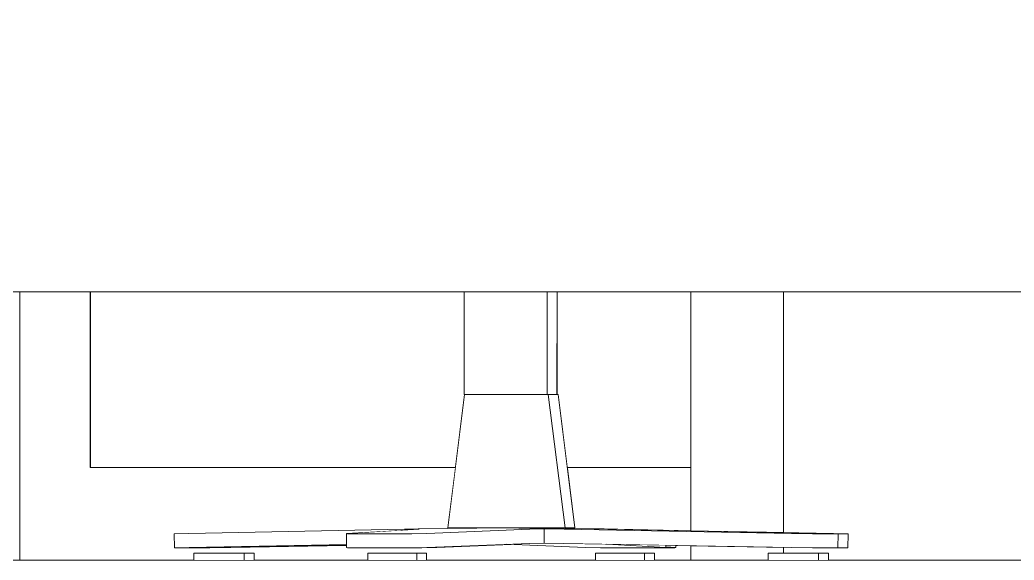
# Model space of a CAD drawing. Header units: millimetres. Extents: x -46169 to 174149, y -86316 to 18123.
# Drawn here: x 119047 to 119755, y -84458 to -84073 of the extents above; entities that cross this region are included whole.
import ezdxf

# ---------------------------------------------------------------- set-up
doc = ezdxf.new("R2010")
doc.units = ezdxf.units.MM
doc.header["$MEASUREMENT"] = 0
doc.linetypes.add('Wipeout_Contour', pattern=[1000, 0, -1000])
doc.layers.add('A04_A04_1_A-95-P_Drawing_Pen_No__1', color=7, linetype='Continuous', lineweight=13)
doc.layers.add('A04_A04_1_New_A-20-M_Floor_Slab_Pen_No__1', color=7, linetype='Continuous', lineweight=13)
doc.layers.add('A04_A04_1_New_A-25-M_Wall_Int', color=7, linetype='Continuous')
doc.layers.add('A04_A04_1_New_A-35-M_FFE_Loose', color=7, linetype='Continuous')
doc.layers.add('A04_A04_1_New_A-25-M_Wall_Int_Pen_No__63', color=7, linetype='Continuous', lineweight=20, true_color=0x606060)
doc.layers.add('A04_A04_1_New_A-35-M_FFE_Loose_Pen_No__64', color=7, linetype='Continuous', lineweight=20, true_color=0x606060)

msp = doc.modelspace()

# ---------------------------------------------------------------- wipeouts: each hides what was drawn before it
at = {"color": 254, "linetype": 'Wipeout_Contour', "lineweight": 0, "ltscale": 729679.533048}
msp.add_wipeout([(119046.82, -84266.92), (119046.82, -84457.92), (119096.82, -84457.92), (119096.82, -84391.92), (119096.82, -84266.92)], dxfattribs=at).dxf.layer = 'A04_A04_1_New_A-25-M_Wall_Int'
at = {"color": 254, "linetype": 'Wipeout_Contour', "lineweight": 0, "ltscale": 585277.636072}
msp.add_wipeout([(119524.76, -84266.92), (119524.76, -84436.99), (119590.76, -84438.26), (119590.76, -84266.92)], dxfattribs=at).dxf.layer = 'A04_A04_1_New_A-25-M_Wall_Int'
at = {"color": 254, "linetype": 'Wipeout_Contour', "lineweight": 0, "ltscale": 878300.462904}
msp.add_wipeout([(119524.76, -84447.64), (119524.76, -84457.92), (119579.75, -84457.92), (119579.75, -84452.92), (119590.76, -84452.92), (119590.76, -84448.84)], dxfattribs=at).dxf.layer = 'A04_A04_1_New_A-25-M_Wall_Int'
at = {"color": 254, "linetype": 'Wipeout_Contour', "lineweight": 0, "ltscale": 584488.466699}
msp.add_wipeout([(120269.86, -84251.92), (118499.86, -84251.92), (118499.87, -84255.25), (120269.86, -84255.25)], dxfattribs=at).dxf.layer = 'A04_A04_1_New_A-35-M_FFE_Loose'

# ---------------------------------------------------------------- next in the draw order: linework, layer by layer
at = {"layer": 'A04_A04_1_New_A-25-M_Wall_Int_Pen_No__63', "linetype": 'Continuous'}
msp.add_line((119046.82, -84457.92), (119046.82, -84266.92), dxfattribs=at)

# ---------------------------------------------------------------- next in the draw order: wipeouts: each hides what was drawn before it
at = {"color": 254, "linetype": 'Wipeout_Contour', "lineweight": 0, "ltscale": 2049894.142004167}
msp.add_wipeout([(119755.01, -84266.92), (119590.82, -84266.92), (119590.82, -84438.26), (119626.27, -84438.95), (119636.67, -84439.18), (119636.58, -84449.28), (119621.59, -84449.28), (119611.3, -84449.18), (119596.38, -84448.95), (119590.82, -84448.84), (119590.82, -84452.92), (119622.72, -84452.92), (119622.72, -84457.92), (119755.01, -84457.92)], dxfattribs=at).dxf.layer = 'A04_A04_1_New_A-25-M_Wall_Int'
at = {"color": 254, "linetype": 'Wipeout_Contour', "lineweight": 0, "ltscale": 7310180.205152254}
msp.add_wipeout([(119357.04, -84391.92), (119096.82, -84391.92), (119096.82, -84457.92), (119170.76, -84457.92), (119170.76, -84452.92), (119213.72, -84452.92), (119213.72, -84457.92), (119294.66, -84457.92), (119294.66, -84452.92), (119336.57, -84452.92), (119336.57, -84457.92), (119456.9, -84457.92), (119456.9, -84452.92), (119498.81, -84452.92), (119498.81, -84457.92), (119524.76, -84457.92), (119524.76, -84447.64), (119513.95, -84447.44), (119513.94, -84448.95), (119513.27, -84449.18), (119502.44, -84449.28), (119475.36, -84449.28), (119460.42, -84449.18), (119449.7, -84448.95), (119396.74, -84446.81), (119343.77, -84448.95), (119333.05, -84449.18), (119318.11, -84449.28), (119291.03, -84449.28), (119280.2, -84449.18), (119279.53, -84448.95), (119279.52, -84447.44), (119197.09, -84448.95), (119182.17, -84449.18), (119171.88, -84449.28), (119156.89, -84449.28), (119156.73, -84439.28), (119167.21, -84438.95), (119320.74, -84435.98), (119330.47, -84435.76), (119393.06, -84434.92), (119396.74, -84434.96), (119400.09, -84434.92), (119463, -84435.76), (119472.73, -84435.98), (119524.76, -84436.99), (119524.76, -84391.92), (119436.75, -84391.92), (119442.17, -84434.92), (119351.67, -84434.92)], dxfattribs=at).dxf.layer = 'A04_A04_1_New_A-25-M_Wall_Int'
at = {"color": 254, "linetype": 'Wipeout_Contour', "lineweight": 0, "ltscale": 583856.515629}
msp.add_wipeout([(118499.86, -84251.92), (120269.86, -84251.92), (120269.86, -83706.08), (118499.86, -83706.08)], dxfattribs=at).dxf.layer = 'A04_A04_1_New_A-35-M_FFE_Loose'

# ---------------------------------------------------------------- next in the draw order: linework, layer by layer
at = {"layer": 'A04_A04_1_A-95-P_Drawing_Pen_No__1', "linetype": 'Continuous'}
msp.add_line((131120.23, -84457.92), (101134.2, -84457.92), dxfattribs=at)
at = {"layer": 'A04_A04_1_New_A-20-M_Floor_Slab_Pen_No__1', "linetype": 'Continuous'}
msp.add_line((126495.63, -84457.92), (108121.07, -84457.92), dxfattribs=at)
at = {"layer": 'A04_A04_1_New_A-25-M_Wall_Int_Pen_No__63', "linetype": 'Continuous'}
for p, q in [((119590.76, -84438.26), (119590.76, -84266.92)), ((119590.82, -84266.92), (119590.82, -84438.26)), ((119524.76, -84447.64), (119524.76, -84457.92)), ((119590.82, -84452.92), (119590.76, -84448.84)), ((119590.82, -84448.84), (119590.82, -84452.92))]:
    msp.add_line(p, q, dxfattribs=at)

# ---------------------------------------------------------------- next in the draw order: wipeouts: each hides what was drawn before it
at = {"color": 254, "linetype": 'Wipeout_Contour', "lineweight": 0, "ltscale": 730302.840085}
msp.add_wipeout([(119363.22, -84266.92), (119097.09, -84266.92), (119097.09, -84391.92), (119357.04, -84391.92), (119363.54, -84339.92)], dxfattribs=at).dxf.layer = 'A04_A04_1_New_A-25-M_Wall_Int'
at = {"color": 254, "linetype": 'Wipeout_Contour', "lineweight": 0, "ltscale": 877383.653283}
msp.add_wipeout([(119524.76, -84266.92), (119429.49, -84266.92), (119429.49, -84339.92), (119430.19, -84339.92), (119436.75, -84391.92), (119524.76, -84391.92)], dxfattribs=at).dxf.layer = 'A04_A04_1_New_A-25-M_Wall_Int'
at = {"color": 254, "linetype": 'Wipeout_Contour', "lineweight": 0, "ltscale": 584495.978272}
msp.add_wipeout([(120269.86, -84255.25), (118499.87, -84255.25), (118499.87, -84258.43), (120269.86, -84258.43)], dxfattribs=at).dxf.layer = 'A04_A04_1_New_A-35-M_FFE_Loose'
at = {"color": 254, "linetype": 'Wipeout_Contour', "lineweight": 0, "ltscale": 438716.633521}
msp.add_wipeout([(119396.78, -84434.96), (119405.37, -84435.08), (119400.19, -84434.92)], dxfattribs=at).dxf.layer = 'A04_A04_1_New_A-35-M_FFE_Loose'
at = {"color": 254, "linetype": 'Wipeout_Contour', "lineweight": 0, "ltscale": 585736.126529}
msp.add_wipeout([(119629.55, -84449.28), (119636.58, -84449.28), (119636.74, -84439.28), (119629.71, -84439.28)], dxfattribs=at).dxf.layer = 'A04_A04_1_New_A-35-M_FFE_Loose'
at = {"color": 254, "linetype": 'Wipeout_Contour', "lineweight": 0, "ltscale": 1022551.808449437}
msp.add_wipeout([(119164.84, -84449.28), (119171.88, -84449.28), (119182.17, -84449.18), (119197.09, -84448.95), (119279.52, -84447.44), (119190.06, -84448.95), (119175.14, -84449.18)], dxfattribs=at).dxf.layer = 'A04_A04_1_New_A-35-M_FFE_Loose'
at = {"color": 254, "linetype": 'Wipeout_Contour', "lineweight": 0, "ltscale": 438557.170375}
msp.add_wipeout([(119326.02, -84449.18), (119318.11, -84449.23), (119333.05, -84449.18)], dxfattribs=at).dxf.layer = 'A04_A04_1_New_A-35-M_FFE_Loose'
at = {"color": 254, "linetype": 'Wipeout_Contour', "lineweight": 0, "ltscale": 585343.799545}
msp.add_wipeout([(119506.92, -84447.31), (119506.91, -84448.54), (119513.94, -84448.95), (119513.95, -84447.44)], dxfattribs=at).dxf.layer = 'A04_A04_1_New_A-35-M_FFE_Loose'

# ---------------------------------------------------------------- next in the draw order: linework, layer by layer
at = {"layer": 'A04_A04_1_New_A-25-M_Wall_Int_Pen_No__63', "linetype": 'Continuous'}
for p, q in [((119096.82, -84266.92), (119096.82, -84391.92)), ((119096.82, -84391.92), (119097.09, -84266.92)), ((119524.76, -84266.92), (119524.76, -84436.99)), ((119357.04, -84391.92), (119096.82, -84391.92)), ((119524.76, -84391.92), (119436.75, -84391.92))]:
    msp.add_line(p, q, dxfattribs=at)

# ---------------------------------------------------------------- next in the draw order: wipeouts: each hides what was drawn before it
at = {"color": 254, "linetype": 'Wipeout_Contour', "lineweight": 0, "ltscale": 584502.926368}
msp.add_wipeout([(120269.86, -84258.43), (118499.87, -84258.43), (118499.87, -84261.27), (120269.87, -84261.27)], dxfattribs=at).dxf.layer = 'A04_A04_1_New_A-35-M_FFE_Loose'
at = {"color": 254, "linetype": 'Wipeout_Contour', "lineweight": 0, "ltscale": 584197.265091}
msp.add_wipeout([(119156.97, -84449.18), (119167.37, -84448.95), (119167.21, -84438.95), (119156.8, -84439.18)], dxfattribs=at).dxf.layer = 'A04_A04_1_New_A-35-M_FFE_Loose'
at = {"color": 254, "linetype": 'Wipeout_Contour', "lineweight": 0, "ltscale": 438586.615891}
msp.add_wipeout([(119333.05, -84449.03), (119343.77, -84448.95), (119336.73, -84448.95)], dxfattribs=at).dxf.layer = 'A04_A04_1_New_A-35-M_FFE_Loose'
at = {"color": 254, "linetype": 'Wipeout_Contour', "lineweight": 0, "ltscale": 877999.726472}
msp.add_wipeout([(119506.23, -84449.18), (119495.41, -84449.28), (119502.44, -84449.28), (119513.27, -84449.18), (119513.94, -84448.95), (119506.91, -84448.54)], dxfattribs=at).dxf.layer = 'A04_A04_1_New_A-35-M_FFE_Loose'
at = {"color": 254, "linetype": 'Wipeout_Contour', "lineweight": 0, "ltscale": 584256.3179}
msp.add_wipeout([(119170.76, -84457.92), (119173.52, -84457.92), (119173.52, -84452.92), (119170.76, -84452.92)], dxfattribs=at).dxf.layer = 'A04_A04_1_New_A-35-M_FFE_Loose'
at = {"color": 254, "linetype": 'Wipeout_Contour', "lineweight": 0, "ltscale": 584373.856289}
msp.add_wipeout([(119209.61, -84452.92), (119206.68, -84452.92), (119206.68, -84457.92), (119209.61, -84457.92)], dxfattribs=at).dxf.layer = 'A04_A04_1_New_A-35-M_FFE_Loose'
at = {"color": 254, "linetype": 'Wipeout_Contour', "lineweight": 0, "ltscale": 584665.986604}
msp.add_wipeout([(119294.66, -84457.92), (119300.62, -84457.92), (119300.62, -84452.92), (119294.66, -84452.92)], dxfattribs=at).dxf.layer = 'A04_A04_1_New_A-35-M_FFE_Loose'
at = {"color": 254, "linetype": 'Wipeout_Contour', "lineweight": 0, "ltscale": 584780.456996}
msp.add_wipeout([(119335.87, -84452.92), (119329.54, -84452.92), (119329.54, -84457.92), (119335.87, -84457.92)], dxfattribs=at).dxf.layer = 'A04_A04_1_New_A-35-M_FFE_Loose'
at = {"color": 254, "linetype": 'Wipeout_Contour', "lineweight": 0, "ltscale": 585195.754407}
msp.add_wipeout([(119456.9, -84457.92), (119462.85, -84457.92), (119462.85, -84452.92), (119456.9, -84452.92)], dxfattribs=at).dxf.layer = 'A04_A04_1_New_A-35-M_FFE_Loose'
at = {"color": 254, "linetype": 'Wipeout_Contour', "lineweight": 0, "ltscale": 585310.276682}
msp.add_wipeout([(119498.1, -84452.92), (119491.77, -84452.92), (119491.77, -84457.92), (119498.1, -84457.92)], dxfattribs=at).dxf.layer = 'A04_A04_1_New_A-35-M_FFE_Loose'
at = {"color": 254, "linetype": 'Wipeout_Contour', "lineweight": 0, "ltscale": 585610.377312}
msp.add_wipeout([(119582.51, -84457.92), (119591.08, -84457.92), (119591.08, -84452.92), (119582.51, -84452.92)], dxfattribs=at).dxf.layer = 'A04_A04_1_New_A-35-M_FFE_Loose'
at = {"color": 254, "linetype": 'Wipeout_Contour', "lineweight": 0, "ltscale": 585709.545693}
msp.add_wipeout([(119618.61, -84452.92), (119615.68, -84452.92), (119615.68, -84457.92), (119618.61, -84457.92)], dxfattribs=at).dxf.layer = 'A04_A04_1_New_A-35-M_FFE_Loose'

# ---------------------------------------------------------------- next in the draw order: linework, layer by layer
at = {"layer": 'A04_A04_1_New_A-35-M_FFE_Loose_Pen_No__64', "linetype": 'Continuous'}
for p, q in [((119156.73, -84439.28), (119156.8, -84439.18)), ((119294.66, -84457.92), (119294.66, -84452.92)), ((119456.9, -84457.92), (119456.9, -84452.92))]:
    msp.add_line(p, q, dxfattribs=at)

# ---------------------------------------------------------------- next in the draw order: wipeouts: each hides what was drawn before it
at = {"color": 254, "linetype": 'Wipeout_Contour', "lineweight": 0, "ltscale": 876743.685054}
msp.add_wipeout([(119320.74, -84435.98), (119167.21, -84438.95), (119167.37, -84448.95), (119279.52, -84446.78), (119279.47, -84438.95), (119320.75, -84436.58)], dxfattribs=at).dxf.layer = 'A04_A04_1_New_A-35-M_FFE_Loose'
at = {"color": 254, "linetype": 'Wipeout_Contour', "lineweight": 0, "ltscale": 1463353.915180669}
msp.add_wipeout([(119463, -84435.76), (119400.41, -84434.92), (119405.76, -84435.09), (119455.96, -84435.76), (119465.69, -84435.98), (119619.23, -84438.95), (119629.63, -84439.18), (119636.74, -84439.28), (119626.27, -84438.95), (119472.73, -84435.98)], dxfattribs=at).dxf.layer = 'A04_A04_1_New_A-35-M_FFE_Loose'
at = {"color": 254, "linetype": 'Wipeout_Contour', "lineweight": 0, "ltscale": 438681.514398}
msp.add_wipeout([(119343.77, -84448.66), (119396.74, -84446.81), (119393.22, -84446.66)], dxfattribs=at).dxf.layer = 'A04_A04_1_New_A-35-M_FFE_Loose'
at = {"color": 254, "linetype": 'Wipeout_Contour', "lineweight": 0, "ltscale": 584274.80113}
msp.add_wipeout([(119173.52, -84457.92), (119182.08, -84457.92), (119182.08, -84452.92), (119173.52, -84452.92)], dxfattribs=at).dxf.layer = 'A04_A04_1_New_A-35-M_FFE_Loose'
at = {"color": 254, "linetype": 'Wipeout_Contour', "lineweight": 0, "ltscale": 584385.334961}
msp.add_wipeout([(119209.61, -84457.92), (119213.72, -84457.92), (119213.72, -84452.92), (119209.61, -84452.92)], dxfattribs=at).dxf.layer = 'A04_A04_1_New_A-35-M_FFE_Loose'
at = {"color": 254, "linetype": 'Wipeout_Contour', "lineweight": 0, "ltscale": 584692.587338}
msp.add_wipeout([(119300.62, -84457.92), (119310.96, -84457.92), (119310.96, -84452.92), (119300.62, -84452.92)], dxfattribs=at).dxf.layer = 'A04_A04_1_New_A-35-M_FFE_Loose'
at = {"color": 254, "linetype": 'Wipeout_Contour', "lineweight": 0, "ltscale": 584791.939596}
msp.add_wipeout([(119335.87, -84457.92), (119336.57, -84457.92), (119336.57, -84452.92), (119335.87, -84452.92)], dxfattribs=at).dxf.layer = 'A04_A04_1_New_A-35-M_FFE_Loose'
at = {"color": 254, "linetype": 'Wipeout_Contour', "lineweight": 0, "ltscale": 585222.367201}
msp.add_wipeout([(119462.85, -84457.92), (119473.19, -84457.92), (119473.19, -84452.92), (119462.85, -84452.92)], dxfattribs=at).dxf.layer = 'A04_A04_1_New_A-35-M_FFE_Loose'
at = {"color": 254, "linetype": 'Wipeout_Contour', "lineweight": 0, "ltscale": 585286.046336}
msp.add_wipeout([(119483.97, -84457.92), (119491.07, -84457.92), (119491.07, -84452.92), (119483.97, -84452.92)], dxfattribs=at).dxf.layer = 'A04_A04_1_New_A-35-M_FFE_Loose'
at = {"color": 254, "linetype": 'Wipeout_Contour', "lineweight": 0, "ltscale": 585321.764485}
msp.add_wipeout([(119498.1, -84457.92), (119498.81, -84457.92), (119498.81, -84452.92), (119498.1, -84452.92)], dxfattribs=at).dxf.layer = 'A04_A04_1_New_A-35-M_FFE_Loose'
at = {"color": 254, "linetype": 'Wipeout_Contour', "lineweight": 0, "ltscale": 585591.872948}
msp.add_wipeout([(119579.75, -84457.92), (119582.51, -84457.92), (119582.51, -84452.92), (119579.75, -84452.92)], dxfattribs=at).dxf.layer = 'A04_A04_1_New_A-35-M_FFE_Loose'
at = {"color": 254, "linetype": 'Wipeout_Contour', "lineweight": 0, "ltscale": 585642.51109}
msp.add_wipeout([(119591.08, -84457.92), (119602.18, -84457.92), (119602.18, -84452.92), (119591.08, -84452.92)], dxfattribs=at).dxf.layer = 'A04_A04_1_New_A-35-M_FFE_Loose'
at = {"color": 254, "linetype": 'Wipeout_Contour', "lineweight": 0, "ltscale": 585721.037482}
msp.add_wipeout([(119618.61, -84457.92), (119622.72, -84457.92), (119622.72, -84452.92), (119618.61, -84452.92)], dxfattribs=at).dxf.layer = 'A04_A04_1_New_A-35-M_FFE_Loose'

# ---------------------------------------------------------------- next in the draw order: linework, layer by layer
at = {"layer": 'A04_A04_1_New_A-35-M_FFE_Loose_Pen_No__64', "linetype": 'Continuous'}
for p, q in [((119156.8, -84439.18), (119167.21, -84438.95)), ((119636.58, -84449.28), (119636.74, -84439.28)), ((119636.74, -84439.28), (119636.67, -84439.18)), ((119170.76, -84452.92), (119173.52, -84452.92)), ((119170.76, -84457.92), (119170.76, -84452.92)), ((119213.72, -84457.92), (119213.72, -84452.92)), ((119294.66, -84452.92), (119300.62, -84452.92)), ((119335.87, -84452.92), (119336.57, -84452.92)), ((119336.57, -84457.92), (119336.57, -84452.92)), ((119456.9, -84452.92), (119462.85, -84452.92)), ((119498.1, -84452.92), (119498.81, -84452.92)), ((119498.81, -84457.92), (119498.81, -84452.92)), ((119579.75, -84452.92), (119582.51, -84452.92)), ((119579.75, -84457.92), (119579.75, -84452.92)), ((119582.51, -84452.92), (119591.08, -84452.92)), ((119622.72, -84457.92), (119622.72, -84452.92))]:
    msp.add_line(p, q, dxfattribs=at)

# ---------------------------------------------------------------- next in the draw order: wipeouts: each hides what was drawn before it
at = {"color": 254, "linetype": 'Wipeout_Contour', "lineweight": 0, "ltscale": 584943.223383}
msp.add_wipeout([(119426.83, -84339.92), (119423.16, -84339.92), (119435.13, -84434.92), (119437.46, -84434.92)], dxfattribs=at).dxf.layer = 'A04_A04_1_New_A-35-M_FFE_Loose'
at = {"color": 254, "linetype": 'Wipeout_Contour', "lineweight": 0, "ltscale": 438530.86553}
msp.add_wipeout([(119320.74, -84435.98), (119320.75, -84436.58), (119330.48, -84436.03)], dxfattribs=at).dxf.layer = 'A04_A04_1_New_A-35-M_FFE_Loose'
at = {"color": 254, "linetype": 'Wipeout_Contour', "lineweight": 0, "ltscale": 1022592.299995685}
msp.add_wipeout([(119156.97, -84449.18), (119164.84, -84449.28), (119175.14, -84449.18), (119190.06, -84448.95), (119279.52, -84447.31), (119279.52, -84446.78), (119167.37, -84448.95)], dxfattribs=at).dxf.layer = 'A04_A04_1_New_A-35-M_FFE_Loose'
at = {"color": 254, "linetype": 'Wipeout_Contour', "lineweight": 0, "ltscale": 584306.898213}
msp.add_wipeout([(119182.08, -84457.92), (119193.18, -84457.92), (119193.18, -84452.92), (119182.08, -84452.92)], dxfattribs=at).dxf.layer = 'A04_A04_1_New_A-35-M_FFE_Loose'
at = {"color": 254, "linetype": 'Wipeout_Contour', "lineweight": 0, "ltscale": 584727.060126}
msp.add_wipeout([(119310.96, -84457.92), (119321.74, -84457.92), (119321.74, -84452.92), (119310.96, -84452.92)], dxfattribs=at).dxf.layer = 'A04_A04_1_New_A-35-M_FFE_Loose'
at = {"color": 254, "linetype": 'Wipeout_Contour', "lineweight": 0, "ltscale": 585256.855615}
msp.add_wipeout([(119473.19, -84457.92), (119483.97, -84457.92), (119483.97, -84452.92), (119473.19, -84452.92)], dxfattribs=at).dxf.layer = 'A04_A04_1_New_A-35-M_FFE_Loose'
at = {"color": 254, "linetype": 'Wipeout_Contour', "lineweight": 0, "ltscale": 585298.788866}
msp.add_wipeout([(119491.07, -84457.92), (119491.77, -84457.92), (119491.77, -84452.92), (119491.07, -84452.92)], dxfattribs=at).dxf.layer = 'A04_A04_1_New_A-35-M_FFE_Loose'
at = {"color": 254, "linetype": 'Wipeout_Contour', "lineweight": 0, "ltscale": 585676.000749}
msp.add_wipeout([(119602.18, -84457.92), (119611.58, -84457.92), (119611.58, -84452.92), (119602.18, -84452.92)], dxfattribs=at).dxf.layer = 'A04_A04_1_New_A-35-M_FFE_Loose'

# ---------------------------------------------------------------- next in the draw order: linework, layer by layer
at = {"layer": 'A04_A04_1_New_A-35-M_FFE_Loose_Pen_No__64', "linetype": 'Continuous'}
for p, q in [((119156.89, -84449.28), (119156.73, -84439.28)), ((119156.89, -84449.28), (119156.97, -84449.18)), ((119164.84, -84449.28), (119156.89, -84449.28)), ((119156.97, -84449.18), (119167.37, -84448.95)), ((119175.14, -84449.18), (119164.84, -84449.28)), ((119171.88, -84449.28), (119164.84, -84449.28)), ((119182.17, -84449.18), (119171.88, -84449.28)), ((119190.06, -84448.95), (119175.14, -84449.18)), ((119197.09, -84448.95), (119182.17, -84449.18)), ((119173.52, -84452.92), (119182.08, -84452.92)), ((119300.62, -84452.92), (119310.96, -84452.92)), ((119462.85, -84452.92), (119473.19, -84452.92)), ((119473.19, -84452.92), (119483.97, -84452.92)), ((119483.97, -84452.92), (119491.07, -84452.92)), ((119491.07, -84452.92), (119491.77, -84452.92)), ((119491.77, -84452.92), (119498.1, -84452.92)), ((119491.77, -84457.92), (119491.77, -84452.92)), ((119591.08, -84452.92), (119602.18, -84452.92))]:
    msp.add_line(p, q, dxfattribs=at)

# ---------------------------------------------------------------- next in the draw order: wipeouts: each hides what was drawn before it
at = {"color": 254, "linetype": 'Wipeout_Contour', "lineweight": 0, "ltscale": 584954.860711}
msp.add_wipeout([(119437.46, -84434.92), (119442.17, -84434.92), (119430.19, -84339.92), (119426.83, -84339.92)], dxfattribs=at).dxf.layer = 'A04_A04_1_New_A-35-M_FFE_Loose'
at = {"color": 254, "linetype": 'Wipeout_Contour', "lineweight": 0, "ltscale": 584581.618492}
msp.add_wipeout([(119279.53, -84448.95), (119280.2, -84449.18), (119280.14, -84439.18), (119279.47, -84438.95)], dxfattribs=at).dxf.layer = 'A04_A04_1_New_A-35-M_FFE_Loose'
at = {"color": 254, "linetype": 'Wipeout_Contour', "lineweight": 0, "ltscale": 584340.349637}
msp.add_wipeout([(119193.18, -84457.92), (119202.58, -84457.92), (119202.58, -84452.92), (119193.18, -84452.92)], dxfattribs=at).dxf.layer = 'A04_A04_1_New_A-35-M_FFE_Loose'
at = {"color": 254, "linetype": 'Wipeout_Contour', "lineweight": 0, "ltscale": 584756.237624}
msp.add_wipeout([(119321.74, -84457.92), (119328.83, -84457.92), (119328.83, -84452.92), (119321.74, -84452.92)], dxfattribs=at).dxf.layer = 'A04_A04_1_New_A-35-M_FFE_Loose'
at = {"color": 254, "linetype": 'Wipeout_Contour', "lineweight": 0, "ltscale": 585698.054043}
msp.add_wipeout([(119611.58, -84457.92), (119615.68, -84457.92), (119615.68, -84452.92), (119611.58, -84452.92)], dxfattribs=at).dxf.layer = 'A04_A04_1_New_A-35-M_FFE_Loose'

# ---------------------------------------------------------------- next in the draw order: linework, layer by layer
at = {"layer": 'A04_A04_1_New_A-35-M_FFE_Loose_Pen_No__64', "linetype": 'Continuous'}
for p, q in [((119182.08, -84452.92), (119193.18, -84452.92)), ((119310.96, -84452.92), (119321.74, -84452.92)), ((119602.18, -84452.92), (119611.58, -84452.92)), ((119611.58, -84452.92), (119615.68, -84452.92)), ((119615.68, -84452.92), (119618.61, -84452.92)), ((119615.68, -84457.92), (119615.68, -84452.92)), ((119618.61, -84452.92), (119622.72, -84452.92))]:
    msp.add_line(p, q, dxfattribs=at)

# ---------------------------------------------------------------- next in the draw order: wipeouts: each hides what was drawn before it
at = {"color": 254, "linetype": 'Wipeout_Contour', "lineweight": 0, "ltscale": 584733.828852}
msp.add_wipeout([(119422.45, -84339.92), (119429.27, -84339.92), (119429.27, -84266.92), (119422.45, -84266.92)], dxfattribs=at).dxf.layer = 'A04_A04_1_New_A-35-M_FFE_Loose'
at = {"color": 254, "linetype": 'Wipeout_Contour', "lineweight": 0, "ltscale": 584600.774578}
msp.add_wipeout([(119280.2, -84449.18), (119291.03, -84449.28), (119290.96, -84439.28), (119280.14, -84439.18)], dxfattribs=at).dxf.layer = 'A04_A04_1_New_A-35-M_FFE_Loose'
at = {"color": 254, "linetype": 'Wipeout_Contour', "lineweight": 0, "ltscale": 584362.377755}
msp.add_wipeout([(119202.58, -84457.92), (119206.68, -84457.92), (119206.68, -84452.92), (119202.58, -84452.92)], dxfattribs=at).dxf.layer = 'A04_A04_1_New_A-35-M_FFE_Loose'
at = {"color": 254, "linetype": 'Wipeout_Contour', "lineweight": 0, "ltscale": 584768.974382}
msp.add_wipeout([(119328.83, -84457.92), (119329.54, -84457.92), (119329.54, -84452.92), (119328.83, -84452.92)], dxfattribs=at).dxf.layer = 'A04_A04_1_New_A-35-M_FFE_Loose'

# ---------------------------------------------------------------- next in the draw order: linework, layer by layer
at = {"layer": 'A04_A04_1_New_A-35-M_FFE_Loose_Pen_No__64', "linetype": 'Continuous'}
for p, q in [((119167.37, -84448.95), (119279.52, -84446.78)), ((119279.52, -84447.31), (119190.06, -84448.95)), ((119279.52, -84447.44), (119197.09, -84448.95)), ((119279.53, -84448.95), (119280.2, -84449.18)), ((119193.18, -84452.92), (119202.58, -84452.92)), ((119202.58, -84452.92), (119206.68, -84452.92)), ((119206.68, -84452.92), (119209.61, -84452.92)), ((119206.68, -84457.92), (119206.68, -84452.92)), ((119209.61, -84452.92), (119213.72, -84452.92)), ((119321.74, -84452.92), (119328.83, -84452.92)), ((119328.83, -84452.92), (119329.54, -84452.92)), ((119329.54, -84452.92), (119335.87, -84452.92)), ((119329.54, -84457.92), (119329.54, -84452.92))]:
    msp.add_line(p, q, dxfattribs=at)

# ---------------------------------------------------------------- next in the draw order: wipeouts: each hides what was drawn before it
at = {"color": 254, "linetype": 'Wipeout_Contour', "lineweight": 0, "ltscale": 584508.962495}
msp.add_wipeout([(120269.87, -84261.27), (118499.87, -84261.27), (118499.88, -84263.64), (120269.87, -84263.64)], dxfattribs=at).dxf.layer = 'A04_A04_1_New_A-35-M_FFE_Loose'
at = {"color": 254, "linetype": 'Wipeout_Contour', "lineweight": 0, "ltscale": 584651.286668}
msp.add_wipeout([(119291.03, -84449.28), (119311.08, -84449.28), (119311.01, -84439.28), (119290.96, -84439.28)], dxfattribs=at).dxf.layer = 'A04_A04_1_New_A-35-M_FFE_Loose'

# ---------------------------------------------------------------- next in the draw order: linework, layer by layer
at = {"layer": 'A04_A04_1_New_A-35-M_FFE_Loose_Pen_No__64', "linetype": 'Continuous'}
msp.add_line((119280.2, -84449.18), (119291.03, -84449.28), dxfattribs=at)

# ---------------------------------------------------------------- next in the draw order: wipeouts: each hides what was drawn before it
at = {"color": 254, "linetype": 'Wipeout_Contour', "lineweight": 0, "ltscale": 584513.783963}
msp.add_wipeout([(120269.87, -84263.64), (118499.88, -84263.64), (118499.89, -84265.43), (120269.88, -84265.43)], dxfattribs=at).dxf.layer = 'A04_A04_1_New_A-35-M_FFE_Loose'
at = {"color": 254, "linetype": 'Wipeout_Contour', "lineweight": 0, "ltscale": 584708.28906}
msp.add_wipeout([(119311.08, -84449.28), (119326.02, -84449.18), (119325.95, -84439.18), (119311.01, -84439.28)], dxfattribs=at).dxf.layer = 'A04_A04_1_New_A-35-M_FFE_Loose'

# ---------------------------------------------------------------- next in the draw order: linework, layer by layer
at = {"layer": 'A04_A04_1_New_A-35-M_FFE_Loose_Pen_No__64', "linetype": 'Continuous'}
for p, q in [((119291.03, -84449.28), (119311.08, -84449.28)), ((119311.08, -84449.28), (119318.11, -84449.28))]:
    msp.add_line(p, q, dxfattribs=at)

# ---------------------------------------------------------------- next in the draw order: wipeouts: each hides what was drawn before it
at = {"color": 254, "linetype": 'Wipeout_Contour', "lineweight": 0, "ltscale": 584517.148936}
msp.add_wipeout([(120269.88, -84265.43), (118499.89, -84265.43), (118499.89, -84266.54), (120269.89, -84266.54)], dxfattribs=at).dxf.layer = 'A04_A04_1_New_A-35-M_FFE_Loose'
at = {"color": 254, "linetype": 'Wipeout_Contour', "lineweight": 0, "ltscale": 584749.783228}
msp.add_wipeout([(119326.02, -84449.18), (119336.73, -84448.95), (119336.67, -84438.95), (119325.95, -84439.18)], dxfattribs=at).dxf.layer = 'A04_A04_1_New_A-35-M_FFE_Loose'

# ---------------------------------------------------------------- next in the draw order: linework, layer by layer
at = {"layer": 'A04_A04_1_New_A-35-M_FFE_Loose_Pen_No__64', "linetype": 'Continuous'}
for p, q in [((119311.08, -84449.28), (119326.02, -84449.18)), ((119318.11, -84449.28), (119333.05, -84449.18))]:
    msp.add_line(p, q, dxfattribs=at)

# ---------------------------------------------------------------- next in the draw order: wipeouts: each hides what was drawn before it
at = {"color": 254, "linetype": 'Wipeout_Contour', "lineweight": 0, "ltscale": 584883.452715}
msp.add_wipeout([(119336.73, -84448.95), (119410.15, -84445.98), (119410.08, -84435.98), (119336.67, -84438.95)], dxfattribs=at).dxf.layer = 'A04_A04_1_New_A-35-M_FFE_Loose'

# ---------------------------------------------------------------- next in the draw order: linework, layer by layer
at = {"layer": 'A04_A04_1_New_A-35-M_FFE_Loose_Pen_No__64', "linetype": 'Continuous'}
for p, q in [((119326.02, -84449.18), (119336.73, -84448.95)), ((119333.05, -84449.18), (119343.77, -84448.95))]:
    msp.add_line(p, q, dxfattribs=at)

# ---------------------------------------------------------------- next in the draw order: wipeouts: each hides what was drawn before it
at = {"color": 254, "linetype": 'Wipeout_Contour', "lineweight": 0, "ltscale": 585016.153339}
msp.add_wipeout([(119410.15, -84445.98), (119420.26, -84445.76), (119420.19, -84435.76), (119410.08, -84435.98)], dxfattribs=at).dxf.layer = 'A04_A04_1_New_A-35-M_FFE_Loose'

# ---------------------------------------------------------------- next in the draw order: wipeouts: each hides what was drawn before it
at = {"color": 254, "linetype": 'Wipeout_Contour', "lineweight": 0, "ltscale": 1608074.944305669}
msp.add_wipeout([(119393.15, -84434.92), (119330.57, -84435.76), (119331.26, -84435.98), (119279.47, -84438.95), (119280.14, -84439.18), (119290.96, -84439.28), (119311.01, -84439.28), (119325.95, -84439.18), (119336.67, -84438.95), (119410.08, -84435.98), (119420.19, -84435.76)], dxfattribs=at).dxf.layer = 'A04_A04_1_New_A-35-M_FFE_Loose'

# ---------------------------------------------------------------- next in the draw order: linework, layer by layer
at = {"layer": 'A04_A04_1_New_A-35-M_FFE_Loose_Pen_No__64', "linetype": 'Continuous'}
for p, q in [((119167.21, -84438.95), (119320.74, -84435.98)), ((119331.26, -84435.98), (119279.47, -84438.95)), ((119320.74, -84435.98), (119330.47, -84435.76)), ((119330.47, -84435.76), (119330.57, -84435.76)), ((119330.57, -84435.76), (119331.26, -84435.98)), ((119330.57, -84436.02), (119330.57, -84435.76)), ((119279.47, -84438.95), (119280.14, -84439.18)), ((119279.53, -84448.95), (119279.47, -84438.95)), ((119280.14, -84439.18), (119290.96, -84439.28)), ((119290.96, -84439.28), (119311.02, -84439.28)), ((119311.02, -84439.28), (119325.95, -84439.18)), ((119325.95, -84439.18), (119336.67, -84438.95))]:
    msp.add_line(p, q, dxfattribs=at)

# ---------------------------------------------------------------- next in the draw order: wipeouts: each hides what was drawn before it
at = {"color": 254, "linetype": 'Wipeout_Contour', "lineweight": 0, "ltscale": 584713.130531}
msp.add_wipeout([(119351.67, -84434.92), (119357.74, -84434.92), (119367.88, -84339.92), (119363.54, -84339.92)], dxfattribs=at).dxf.layer = 'A04_A04_1_New_A-35-M_FFE_Loose'
at = {"color": 254, "linetype": 'Wipeout_Contour', "lineweight": 0, "ltscale": 585002.849807}
msp.add_wipeout([(119393.38, -84434.93), (119420.19, -84435.76), (119420.26, -84445.34), (119420.41, -84435.76)], dxfattribs=at).dxf.layer = 'A04_A04_1_New_A-35-M_FFE_Loose'

# ---------------------------------------------------------------- next in the draw order: wipeouts: each hides what was drawn before it
at = {"color": 254, "linetype": 'Wipeout_Contour', "lineweight": 0, "ltscale": 584738.666648}
msp.add_wipeout([(119357.74, -84434.92), (119369.95, -84434.92), (119376.6, -84339.92), (119367.88, -84339.92)], dxfattribs=at).dxf.layer = 'A04_A04_1_New_A-35-M_FFE_Loose'
at = {"color": 254, "linetype": 'Wipeout_Contour', "lineweight": 0, "ltscale": 585055.632682}
msp.add_wipeout([(119420.26, -84445.34), (119434.27, -84445.98), (119434.43, -84435.98), (119420.41, -84435.76)], dxfattribs=at).dxf.layer = 'A04_A04_1_New_A-35-M_FFE_Loose'

# ---------------------------------------------------------------- next in the draw order: linework, layer by layer
at = {"layer": 'A04_A04_1_New_A-35-M_FFE_Loose_Pen_No__64', "linetype": 'Continuous'}
msp.add_line((119351.67, -84434.92), (119357.74, -84434.92), dxfattribs=at)

# ---------------------------------------------------------------- next in the draw order: wipeouts: each hides what was drawn before it
at = {"color": 254, "linetype": 'Wipeout_Contour', "lineweight": 0, "ltscale": 584778.427937}
msp.add_wipeout([(119369.95, -84434.92), (119386.19, -84434.92), (119388.2, -84339.92), (119376.6, -84339.92)], dxfattribs=at).dxf.layer = 'A04_A04_1_New_A-35-M_FFE_Loose'
at = {"color": 254, "linetype": 'Wipeout_Contour', "lineweight": 0, "ltscale": 585347.262638}
msp.add_wipeout([(119434.27, -84445.98), (119596.38, -84448.95), (119596.54, -84438.95), (119434.43, -84435.98)], dxfattribs=at).dxf.layer = 'A04_A04_1_New_A-35-M_FFE_Loose'

# ---------------------------------------------------------------- next in the draw order: linework, layer by layer
at = {"layer": 'A04_A04_1_New_A-35-M_FFE_Loose_Pen_No__64', "linetype": 'Continuous'}
for p, q in [((119357.74, -84434.92), (119369.95, -84434.92)), ((119513.94, -84448.95), (119513.27, -84449.18)), ((119513.94, -84448.95), (119513.95, -84447.44))]:
    msp.add_line(p, q, dxfattribs=at)

# ---------------------------------------------------------------- next in the draw order: wipeouts: each hides what was drawn before it
at = {"color": 254, "linetype": 'Wipeout_Contour', "lineweight": 0, "ltscale": 584534.423286}
msp.add_wipeout([(119363.22, -84339.92), (119366.45, -84339.92), (119366.45, -84266.92), (119363.22, -84266.92)], dxfattribs=at).dxf.layer = 'A04_A04_1_New_A-35-M_FFE_Loose'
at = {"color": 254, "linetype": 'Wipeout_Contour', "lineweight": 0, "ltscale": 585640.134686}
msp.add_wipeout([(119596.38, -84448.95), (119611.3, -84449.18), (119611.46, -84439.18), (119596.54, -84438.95)], dxfattribs=at).dxf.layer = 'A04_A04_1_New_A-35-M_FFE_Loose'
at = {"color": 254, "linetype": 'Wipeout_Contour', "lineweight": 0, "ltscale": 438963.687883}
msp.add_wipeout([(119464.9, -84446.54), (119506.91, -84448.95), (119506.92, -84447.31)], dxfattribs=at).dxf.layer = 'A04_A04_1_New_A-35-M_FFE_Loose'

# ---------------------------------------------------------------- next in the draw order: wipeouts: each hides what was drawn before it
at = {"color": 254, "linetype": 'Wipeout_Contour', "lineweight": 0, "ltscale": 584554.979544}
msp.add_wipeout([(119366.45, -84339.92), (119375.8, -84339.92), (119375.8, -84266.92), (119366.45, -84266.92)], dxfattribs=at).dxf.layer = 'A04_A04_1_New_A-35-M_FFE_Loose'
at = {"color": 254, "linetype": 'Wipeout_Contour', "lineweight": 0, "ltscale": 585681.714263}
msp.add_wipeout([(119611.3, -84449.18), (119621.59, -84449.28), (119621.75, -84439.28), (119611.46, -84439.18)], dxfattribs=at).dxf.layer = 'A04_A04_1_New_A-35-M_FFE_Loose'
at = {"color": 254, "linetype": 'Wipeout_Contour', "lineweight": 0, "ltscale": 1609205.818128815}
msp.add_wipeout([(119410.15, -84445.98), (119393.22, -84446.66), (119449.7, -84448.95), (119460.42, -84449.18), (119475.36, -84449.28), (119495.41, -84449.28), (119506.23, -84449.18), (119506.91, -84448.95), (119464.9, -84446.54), (119434.27, -84445.98), (119420.26, -84445.76)], dxfattribs=at).dxf.layer = 'A04_A04_1_New_A-35-M_FFE_Loose'

# ---------------------------------------------------------------- next in the draw order: linework, layer by layer
at = {"layer": 'A04_A04_1_New_A-35-M_FFE_Loose_Pen_No__64', "linetype": 'Continuous'}
for p, q in [((119363.22, -84339.92), (119363.22, -84266.92)), ((119351.67, -84434.92), (119363.54, -84339.92)), ((119363.22, -84339.92), (119363.54, -84339.92)), ((119363.54, -84339.92), (119365.67, -84339.92)), ((119365.67, -84339.92), (119366.45, -84339.92)), ((119366.45, -84339.92), (119367.36, -84339.92)), ((119367.36, -84339.92), (119367.88, -84339.92)), ((119336.73, -84448.95), (119410.15, -84445.98)), ((119343.77, -84448.95), (119396.74, -84446.81)), ((119449.7, -84448.95), (119393.22, -84446.66)), ((119410.15, -84445.98), (119420.26, -84445.76)), ((119420.25, -84445.76), (119434.27, -84445.98)), ((119434.27, -84445.98), (119596.38, -84448.95)), ((119460.42, -84449.18), (119449.7, -84448.95)), ((119475.36, -84449.28), (119460.42, -84449.18)), ((119464.9, -84446.54), (119506.91, -84448.95)), ((119495.41, -84449.28), (119475.36, -84449.28)), ((119506.23, -84449.18), (119495.41, -84449.28)), ((119502.44, -84449.28), (119495.41, -84449.28)), ((119513.27, -84449.18), (119502.44, -84449.28)), ((119506.91, -84448.95), (119506.23, -84449.18)), ((119506.91, -84448.95), (119506.92, -84447.31)), ((119506.91, -84448.54), (119513.94, -84448.95)), ((119596.38, -84448.95), (119611.3, -84449.18))]:
    msp.add_line(p, q, dxfattribs=at)

# ---------------------------------------------------------------- next in the draw order: wipeouts: each hides what was drawn before it
at = {"color": 254, "linetype": 'Wipeout_Contour', "lineweight": 0, "ltscale": 585711.638766}
msp.add_wipeout([(119621.59, -84449.28), (119629.55, -84449.28), (119629.71, -84439.28), (119621.75, -84439.28)], dxfattribs=at).dxf.layer = 'A04_A04_1_New_A-35-M_FFE_Loose'

# ---------------------------------------------------------------- next in the draw order: linework, layer by layer
at = {"layer": 'A04_A04_1_New_A-35-M_FFE_Loose_Pen_No__64', "linetype": 'Continuous'}
for p, q in [((119611.3, -84449.18), (119621.59, -84449.28)), ((119621.59, -84449.28), (119629.55, -84449.28)), ((119629.55, -84449.28), (119636.58, -84449.28))]:
    msp.add_line(p, q, dxfattribs=at)

# ---------------------------------------------------------------- next in the draw order: wipeouts: each hides what was drawn before it
at = {"color": 254, "linetype": 'Wipeout_Contour', "lineweight": 0, "ltscale": 1463416.135988431}
msp.add_wipeout([(119393.38, -84434.92), (119420.41, -84435.76), (119434.43, -84435.98), (119596.54, -84438.95), (119611.46, -84439.18), (119621.75, -84439.28), (119629.71, -84439.28), (119619.23, -84438.95), (119465.69, -84435.98), (119455.96, -84435.76)], dxfattribs=at).dxf.layer = 'A04_A04_1_New_A-35-M_FFE_Loose'

# ---------------------------------------------------------------- next in the draw order: linework, layer by layer
at = {"layer": 'A04_A04_1_New_A-35-M_FFE_Loose_Pen_No__64', "linetype": 'Continuous'}
for p, q in [((119465.69, -84435.98), (119455.96, -84435.76)), ((119472.73, -84435.98), (119463, -84435.76)), ((119619.23, -84438.95), (119465.69, -84435.98)), ((119626.27, -84438.95), (119472.73, -84435.98)), ((119596.54, -84438.95), (119611.46, -84439.18)), ((119611.46, -84439.18), (119621.75, -84439.28)), ((119629.63, -84439.18), (119619.23, -84438.95)), ((119621.75, -84439.28), (119629.71, -84439.28)), ((119636.67, -84439.18), (119626.27, -84438.95)), ((119629.55, -84449.28), (119629.71, -84439.28)), ((119629.71, -84439.28), (119629.63, -84439.18)), ((119629.71, -84439.28), (119636.74, -84439.28))]:
    msp.add_line(p, q, dxfattribs=at)

# ---------------------------------------------------------------- next in the draw order: wipeouts: each hides what was drawn before it
at = {"color": 254, "linetype": 'Wipeout_Contour', "lineweight": 0, "ltscale": 584825.832939}
msp.add_wipeout([(119386.19, -84434.92), (119403.64, -84434.92), (119400.66, -84339.92), (119388.2, -84339.92)], dxfattribs=at).dxf.layer = 'A04_A04_1_New_A-35-M_FFE_Loose'

# ---------------------------------------------------------------- next in the draw order: linework, layer by layer
at = {"layer": 'A04_A04_1_New_A-35-M_FFE_Loose_Pen_No__64', "linetype": 'Continuous'}
for p, q in [((119393.15, -84434.92), (119330.57, -84435.76)), ((119369.95, -84434.92), (119386.19, -84434.92)), ((119393.28, -84434.92), (119393.38, -84434.92)), ((119393.38, -84434.92), (119393.28, -84434.92)), ((119396.74, -84434.96), (119396.78, -84434.96))]:
    msp.add_line(p, q, dxfattribs=at)

# ---------------------------------------------------------------- next in the draw order: wipeouts: each hides what was drawn before it
at = {"color": 254, "linetype": 'Wipeout_Contour', "lineweight": 0, "ltscale": 584592.072983}
msp.add_wipeout([(119375.8, -84339.92), (119389.15, -84339.92), (119389.15, -84266.92), (119375.8, -84266.92)], dxfattribs=at).dxf.layer = 'A04_A04_1_New_A-35-M_FFE_Loose'
at = {"color": 254, "linetype": 'Wipeout_Contour', "lineweight": 0, "ltscale": 584872.317284}
msp.add_wipeout([(119403.64, -84434.92), (119419.29, -84434.92), (119411.84, -84339.92), (119400.66, -84339.92)], dxfattribs=at).dxf.layer = 'A04_A04_1_New_A-35-M_FFE_Loose'

# ---------------------------------------------------------------- next in the draw order: linework, layer by layer
at = {"layer": 'A04_A04_1_New_A-35-M_FFE_Loose_Pen_No__64', "linetype": 'Continuous'}
for p, q in [((119367.88, -84339.92), (119374.32, -84339.92)), ((119374.32, -84339.92), (119375.8, -84339.92)), ((119375.8, -84339.92), (119376.32, -84339.92)), ((119376.32, -84339.92), (119376.6, -84339.92)), ((119386.19, -84434.92), (119403.64, -84434.92)), ((119400.19, -84434.92), (119396.78, -84434.96)), ((119405.37, -84435.08), (119400.19, -84434.92)), ((119400.32, -84434.92), (119400.41, -84434.92)), ((119400.41, -84434.92), (119400.32, -84434.92)), ((119405.37, -84435.07), (119405.76, -84435.09))]:
    msp.add_line(p, q, dxfattribs=at)

# ---------------------------------------------------------------- next in the draw order: wipeouts: each hides what was drawn before it
at = {"color": 254, "linetype": 'Wipeout_Contour', "lineweight": 0, "ltscale": 584637.20707}
msp.add_wipeout([(119389.15, -84339.92), (119403.43, -84339.92), (119403.43, -84266.92), (119389.15, -84266.92)], dxfattribs=at).dxf.layer = 'A04_A04_1_New_A-35-M_FFE_Loose'
at = {"color": 254, "linetype": 'Wipeout_Contour', "lineweight": 0, "ltscale": 584909.764268}
msp.add_wipeout([(119419.29, -84434.92), (119430.43, -84434.92), (119419.8, -84339.92), (119411.84, -84339.92)], dxfattribs=at).dxf.layer = 'A04_A04_1_New_A-35-M_FFE_Loose'

# ---------------------------------------------------------------- next in the draw order: linework, layer by layer
at = {"layer": 'A04_A04_1_New_A-35-M_FFE_Loose_Pen_No__64', "linetype": 'Continuous'}
for p, q in [((119376.6, -84339.92), (119388.2, -84339.92)), ((119388.2, -84339.92), (119388.85, -84339.92)), ((119388.86, -84339.92), (119389.15, -84339.92)), ((119389.15, -84339.92), (119391.16, -84339.92)), ((119336.67, -84438.95), (119410.08, -84435.98))]:
    msp.add_line(p, q, dxfattribs=at)

# ---------------------------------------------------------------- next in the draw order: wipeouts: each hides what was drawn before it
at = {"color": 254, "linetype": 'Wipeout_Contour', "lineweight": 0, "ltscale": 584680.042445}
msp.add_wipeout([(119403.43, -84339.92), (119415.37, -84339.92), (119415.37, -84266.92), (119403.43, -84266.92)], dxfattribs=at).dxf.layer = 'A04_A04_1_New_A-35-M_FFE_Loose'
at = {"color": 254, "linetype": 'Wipeout_Contour', "lineweight": 0, "ltscale": 584931.883045}
msp.add_wipeout([(119430.43, -84434.92), (119435.13, -84434.92), (119423.16, -84339.92), (119419.8, -84339.92)], dxfattribs=at).dxf.layer = 'A04_A04_1_New_A-35-M_FFE_Loose'

# ---------------------------------------------------------------- next in the draw order: linework, layer by layer
at = {"layer": 'A04_A04_1_New_A-35-M_FFE_Loose_Pen_No__64', "linetype": 'Continuous'}
for p, q in [((119429.27, -84339.92), (119429.49, -84266.92)), ((119391.16, -84339.92), (119400.66, -84339.92)), ((119400.66, -84339.92), (119402.24, -84339.92)), ((119402.24, -84339.92), (119403.43, -84339.92)), ((119403.43, -84339.92), (119406.12, -84339.92)), ((119426.83, -84339.92), (119427.84, -84339.92)), ((119427.84, -84339.92), (119429.27, -84339.92)), ((119429.31, -84339.92), (119430.19, -84339.92)), ((119442.17, -84434.92), (119430.19, -84339.92)), ((119420.19, -84435.76), (119393.15, -84434.92)), ((119455.96, -84435.76), (119393.38, -84434.92)), ((119463, -84435.76), (119400.41, -84434.92)), ((119403.64, -84434.92), (119419.29, -84434.92)), ((119410.08, -84435.98), (119420.19, -84435.76)), ((119419.29, -84434.92), (119430.43, -84434.92)), ((119420.19, -84435.75), (119420.41, -84435.76)), ((119420.26, -84445.76), (119420.19, -84435.76)), ((119420.41, -84435.76), (119434.43, -84435.98)), ((119430.43, -84434.92), (119435.13, -84434.92)), ((119434.43, -84435.98), (119596.54, -84438.95)), ((119435.13, -84434.92), (119437.46, -84434.92)), ((119437.46, -84434.92), (119442.17, -84434.92))]:
    msp.add_line(p, q, dxfattribs=at)

# ---------------------------------------------------------------- next in the draw order: wipeouts: each hides what was drawn before it
at = {"color": 254, "linetype": 'Wipeout_Contour', "lineweight": 0, "ltscale": 584710.765299}
msp.add_wipeout([(119415.37, -84339.92), (119422.23, -84339.92), (119422.23, -84266.92), (119415.37, -84266.92)], dxfattribs=at).dxf.layer = 'A04_A04_1_New_A-35-M_FFE_Loose'

# ---------------------------------------------------------------- next in the draw order: linework, layer by layer
at = {"layer": 'A04_A04_1_New_A-35-M_FFE_Loose_Pen_No__64', "linetype": 'Continuous'}
for p, q in [((120269.9, -84266.92), (118499.9, -84266.92)), ((119422.45, -84339.92), (119422.45, -84266.92)), ((119406.12, -84339.92), (119411.84, -84339.92)), ((119411.84, -84339.92), (119413.46, -84339.92)), ((119413.46, -84339.92), (119415.37, -84339.92)), ((119415.37, -84339.92), (119416.83, -84339.92)), ((119416.83, -84339.92), (119419.8, -84339.92)), ((119419.8, -84339.92), (119420.81, -84339.92)), ((119420.81, -84339.92), (119422.23, -84339.92)), ((119422.27, -84339.92), (119423.16, -84339.92)), ((119423.16, -84339.92), (119423.86, -84339.92)), ((119435.13, -84434.92), (119423.16, -84339.92)), ((119423.86, -84339.92), (119426.83, -84339.92))]:
    msp.add_line(p, q, dxfattribs=at)

doc.saveas('drawing.dxf')
